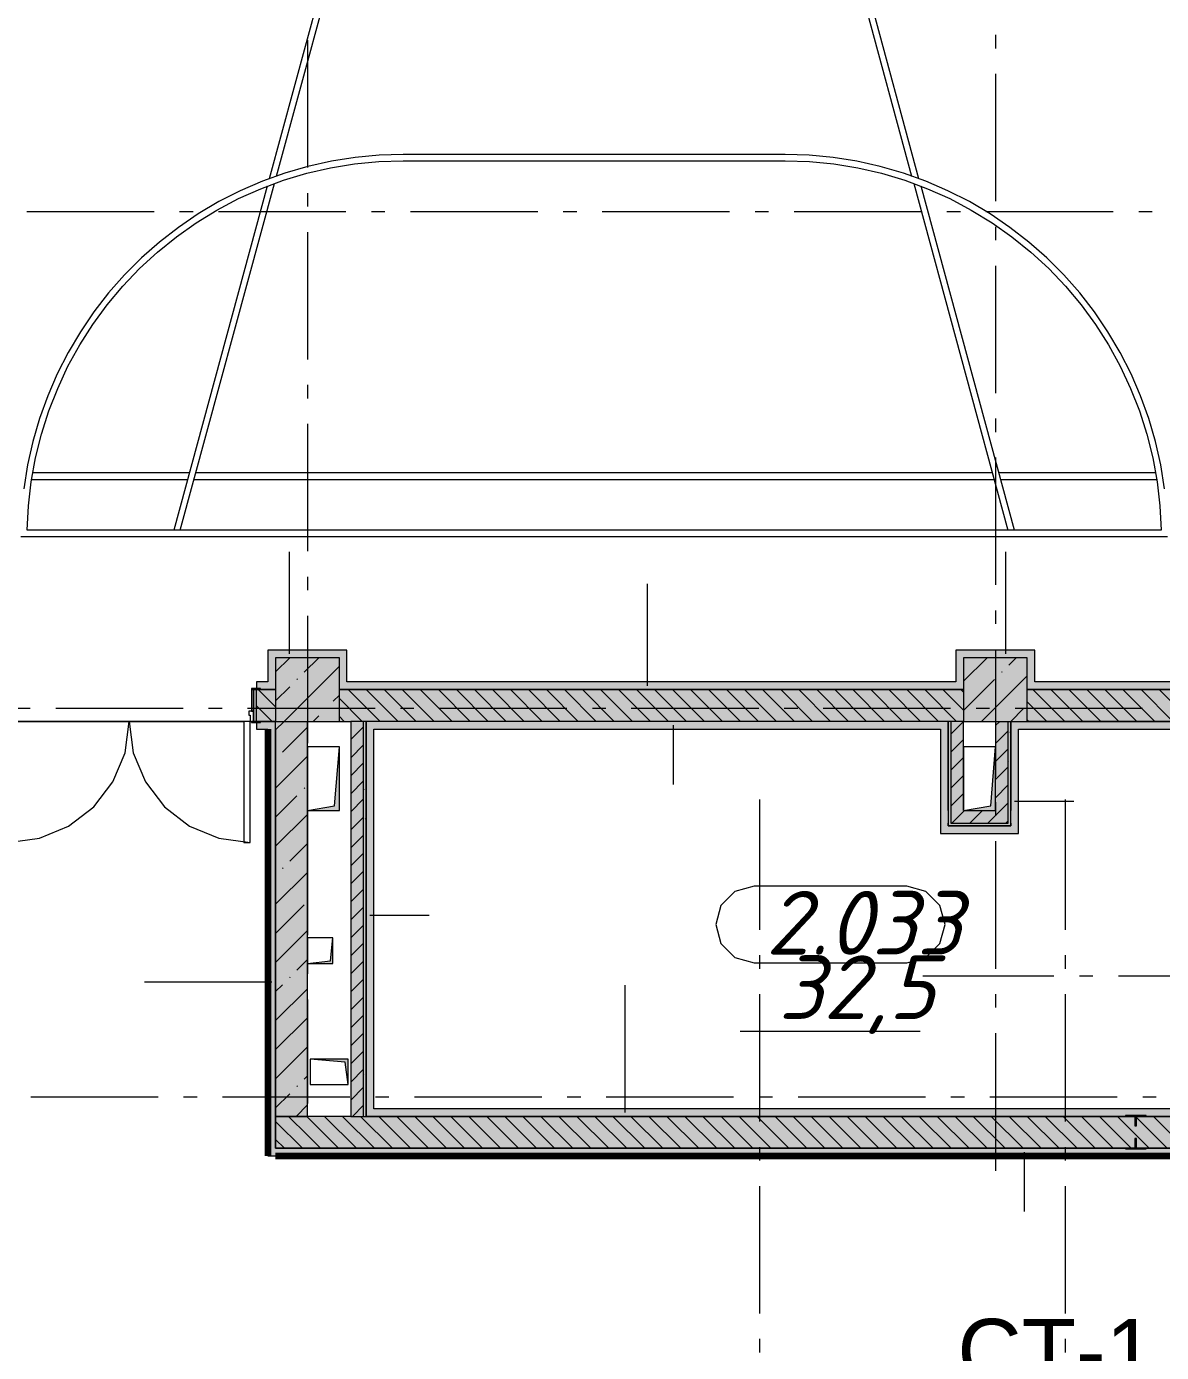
# Model space of a CAD drawing. Header units: millimetres. Extents: x -537608 to 253996, y -217170 to 186033.
# Drawn here: x -290367 to -281458, y -47004 to -36597 of the extents above; entities that cross this region are included whole.
import ezdxf

# ---------------------------------------------------------------- set-up
doc = ezdxf.new("R2010")
doc.units = ezdxf.units.MM
doc.layers.add('16) Лак 1.6м', color=160, linetype='Continuous', lineweight=90)
doc.layers.add('PDF _Геометрия', color=7, linetype='Continuous')
doc.layers.add('PDF _Текст', color=7, linetype='Continuous')
doc.layers.add('PDF _Сплошная заливка', color=7, linetype='Continuous', true_color=0xffffff)
doc.styles.add('PDF GOST-Common', font='arial.ttf')
doc.styles.add('PDF ISOCPEUR Italic', font='isocpeui.ttf')

msp = doc.modelspace()

# ---------------------------------------------------------------- hatches: boundary and pattern name
at = {"layer": 'PDF _Сплошная заливка', "true_color": 0xff7d7d, "transparency": 33554559}
for points in [[(-287901.1786, -41740.6667), (-287851.3549, -41740.6667), (-287851.3549, -41490.6656), (-287911.3535, -41490.6656), (-287911.3535, -41740.6667)], [(-283071.3526, -41740.6667), (-283011.354, -41740.6667), (-283011.354, -41490.6656), (-283071.3526, -41490.6656), (-283071.3526, -41550.6664)], [(-282511.3541, -41550.6664), (-282511.3541, -41490.6656), (-283011.354, -41490.6656), (-283011.354, -41550.6664), (-282873.3109, -41550.6664)], [(-282511.3541, -41740.6667), (-282451.3534, -41740.6667), (-282451.3534, -41490.6656), (-282511.3541, -41490.6656), (-282511.3541, -41550.6664)], [(-283011.354, -41800.6674), (-283011.354, -41740.6667), (-287911.3535, -41740.6667), (-287911.3535, -41800.6674), (-286225.222, -41800.6674)], [(-288471.3541, -45460.6684), (-288411.3534, -45460.6684), (-288411.3534, -42110.667), (-288471.3541, -42110.667), (-288471.3541, -43888.8459)], [(-283191.354, -42110.667), (-283131.3533, -42110.667), (-283131.3533, -42050.6663), (-287701.3543, -42050.6663), (-287701.3543, -42110.667), (-286225.222, -42110.667)], [(-282641.3538, -42870.6664), (-282581.3531, -42870.6664), (-282581.3531, -42050.6663), (-282641.3538, -42050.6663), (-282641.3538, -42750.6672)], [(-276971.3524, -45150.6667), (-276971.3524, -45090.6681), (-287701.3543, -45090.6681), (-287701.3543, -45150.6667), (-277845.4411, -45150.6667)], [(-276911.3516, -45460.6684), (-276911.3516, -45400.6677), (-288411.3534, -45400.6677), (-288411.3534, -45460.6684), (-277845.4411, -45460.6684)]]:
    msp.add_hatch(color=11, dxfattribs=at).paths.add_polyline_path(points)
h = msp.add_hatch(color=11, dxfattribs=at)
h.paths.add_polyline_path([(-290834.1032, -41800.6674), (-290591.3554, -41800.6674), (-290591.3554, -41792.6671), (-290561.354, -41792.6671), (-290561.354, -41740.6667), (-290911.3555, -41740.6667), (-290911.3555, -41800.6674)], flags=0)
h.paths.add_polyline_path([(-288531.3548, -41800.6674), (-288411.3534, -41800.6674), (-288411.3534, -41740.6667), (-288561.3541, -41740.6667), (-288561.3541, -41792.6671), (-288531.3548, -41792.6671)], flags=0)
at = {"layer": 'PDF _Сплошная заливка', "transparency": 33554559}
h = msp.add_hatch(color=256, dxfattribs=at)
h.paths.add_polyline_path([(-277161.3528, -42050.6663), (-277161.3528, -41800.6674), (-277561.3523, -41800.6674), (-277561.3523, -42050.6663), (-277211.3508, -42050.6663)], flags=0)
h.paths.add_polyline_path([(-279561.3522, -42050.6663), (-279561.3522, -41800.6674), (-282511.3541, -41800.6674), (-282511.3541, -42050.6663), (-279591.3515, -42050.6663)], flags=0)
h.paths.add_polyline_path([(-283131.3533, -42050.6663), (-283011.354, -42050.6663), (-283011.354, -41800.6674), (-287911.3535, -41800.6674), (-287911.3535, -42050.6663), (-286225.222, -42050.6663)], flags=0)
h.paths.add_polyline_path([(-288411.3534, -42050.6663), (-288411.3534, -41800.6674), (-288561.3541, -41800.6674), (-288561.3541, -42050.6663), (-288531.3548, -42050.6663)], flags=0)
h.paths.add_polyline_path([(-290591.3554, -42050.6663), (-290561.354, -42050.6663), (-290561.354, -41800.6674), (-290911.3555, -41800.6674), (-290911.3555, -42050.6663), (-290834.1032, -42050.6663)], flags=0)
at = {"layer": 'PDF _Сплошная заливка', "true_color": 0xff7d7d, "transparency": 33554559}
h = msp.add_hatch(color=11, dxfattribs=at)
h.paths.add_polyline_path([(-277161.3528, -41800.6674), (-277161.3528, -41740.6667), (-277561.3523, -41740.6667), (-277561.3523, -41792.6671), (-277531.3509, -41795.3733), (-277531.3509, -41800.6674)], flags=0)
h.paths.add_polyline_path([(-279591.3515, -41800.6674), (-279591.3515, -41792.6671), (-279561.3522, -41792.6671), (-279561.3522, -41740.6667), (-282511.3541, -41740.6667), (-282511.3541, -41800.6674), (-281197.3543, -41800.6674)], flags=0)
h = msp.add_hatch(color=11, dxfattribs=at)
h.paths.add_polyline_path([(-288411.3534, -42110.667), (-288411.3534, -42050.6663), (-288531.3548, -42050.6663), (-288531.3548, -42058.6667), (-288561.3541, -42058.6667), (-288561.3541, -42110.667), (-288471.3541, -42110.667)], flags=0)
h.paths.add_polyline_path([(-290851.3548, -42110.667), (-290561.354, -42110.667), (-290561.354, -42058.6667), (-290591.3554, -42056.8733), (-290591.3554, -42050.6663), (-290911.3555, -42050.6663), (-290911.3555, -42110.667)], flags=0)
at = {"layer": 'PDF _Сплошная заливка', "transparency": 33554559}
for points in [[(-288411.3534, -45150.6667), (-288161.3545, -45150.6667), (-288161.3545, -42050.6663), (-288411.3534, -42050.6663), (-288411.3534, -43950.668)], [(-287721.3552, -45150.6667), (-287701.3543, -45150.6667), (-287701.3543, -42050.6663), (-287721.3552, -42050.6663), (-287721.3552, -43888.8459)], [(-282661.3526, -42850.6676), (-282641.3538, -42850.6676), (-282641.3538, -42050.6663), (-282661.3526, -42050.6663), (-282661.3526, -42750.6672)], [(-282661.3526, -42850.6676), (-282661.3526, -42750.6672), (-283111.3523, -42750.6672), (-283111.3523, -42850.6676), (-282873.3109, -42850.6676)], [(-276911.3516, -45400.6677), (-276911.3516, -45150.6667), (-288161.3545, -45150.6667), (-288161.3545, -45400.6677), (-277845.4411, -45400.6677)]]:
    msp.add_hatch(color=256, dxfattribs=at).paths.add_polyline_path(points)
at = {"layer": 'PDF _Сплошная заливка', "true_color": 0xff7d7d, "transparency": 33554559}
h = msp.add_hatch(color=11, dxfattribs=at)
h.paths.add_polyline_path([(-277331.3522, -42110.667), (-277331.3522, -42050.6663), (-277531.3509, -42050.6663), (-277531.3509, -42058.6667), (-277561.3523, -42058.6667), (-277561.3523, -42110.667), (-277391.3529, -42110.667)], flags=0)
h.paths.add_polyline_path([(-279591.3515, -42110.667), (-279561.3522, -42110.667), (-279561.3522, -42058.6667), (-279591.3515, -42058.6667), (-279591.3515, -42050.6663), (-282581.3531, -42050.6663), (-282581.3531, -42110.667), (-281197.3543, -42110.667)], flags=0)
at = {"layer": 'PDF _Сплошная заливка', "true_color": 0xe2e2e2, "transparency": 33554559}
msp.add_hatch(color=254, dxfattribs=at).paths.add_polyline_path([(-283011.354, -42750.6672), (-282761.353, -42750.6672), (-282761.353, -42250.6672), (-282798.8531, -42713.167), (-282873.3109, -42726.3065)])

# ---------------------------------------------------------------- linework, layer by layer
at = {"layer": '16) Лак 1.6м'}
for p, q in [((-288471.3541, -42110.667), (-288471.3541, -45460.6684)), ((-288411.3534, -45460.6684), (-276911.3516, -45460.6684))]:
    msp.add_line(p, q, dxfattribs=at)
at = {"layer": 'PDF _Геометрия', "color": 9, "lineweight": 9, "true_color": 0xc0c0c0}
for p, q in [((-287661.3029, -34850.1813), (-288461.0501, -37791.1838)), ((-283361.5558, -37791.1838), (-284161.303, -34850.1813)), ((-288403.6114, -37770.5047), (-287623.0836, -34900.1815)), ((-284199.5222, -34900.1815), (-283418.9945, -37770.5047)), ((-287973.4468, -37653.3193), (-288157.3737, -37694.4322)), ((-287787.3024, -37623.8368), (-287973.4468, -37653.3193)), ((-287792.224, -37674.8769), (-287602.1634, -37656.3615)), ((-287599.6745, -37606.1008), (-287787.3024, -37623.8368)), ((-287602.1634, -37656.3615), (-287411.3039, -37650.1804)), ((-287411.3039, -37600.1801), (-287599.6745, -37606.1008)), ((-284411.3019, -37600.1801), (-287411.3039, -37600.1801)), ((-287411.3039, -37650.1804), (-284411.3019, -37650.1804)), ((-284222.9313, -37606.1008), (-284411.3019, -37600.1801)), ((-284411.3019, -37650.1804), (-284220.4425, -37656.3615)), ((-284035.3035, -37623.8368), (-284222.9313, -37606.1008)), ((-284220.4425, -37656.3615), (-284030.3818, -37674.8769)), ((-283849.1591, -37653.3193), (-284035.3035, -37623.8368)), ((-283665.2321, -37694.4322), (-283849.1591, -37653.3193)), ((-288338.3554, -37747.0116), (-288515.677, -37810.851)), ((-288349.6799, -37803.4061), (-288166.7671, -37748.5553)), ((-288157.3737, -37694.4322), (-288338.3554, -37747.0116)), ((-288166.7671, -37748.5553), (-287980.6894, -37705.6512)), ((-287980.6894, -37705.6512), (-287792.224, -37674.8769)), ((-284030.3818, -37674.8769), (-283841.9165, -37705.6512)), ((-283841.9165, -37705.6512), (-283655.8388, -37748.5553)), ((-283484.2505, -37747.0116), (-283665.2321, -37694.4322)), ((-283655.8388, -37748.5553), (-283472.926, -37803.4061)), ((-283306.9289, -37810.851), (-283484.2505, -37747.0116)), ((-288477.2791, -37850.8658), (-289211.3031, -40550.182)), ((-289159.4879, -40550.182), (-288419.6337, -37829.4246)), ((-288702.9603, -37947.9878), (-288528.6615, -37869.9776)), ((-288515.677, -37810.851), (-288688.6411, -37885.7006)), ((-288528.6615, -37869.9776), (-288349.6799, -37803.4061)), ((-283472.926, -37803.4061), (-283293.9444, -37869.9776)), ((-283402.9722, -37829.4246), (-282663.118, -40550.182)), ((-282611.3029, -40550.182), (-283345.3268, -37850.8658)), ((-283133.9648, -37885.7006), (-283306.9289, -37810.851)), ((-283293.9444, -37869.9776), (-283119.6477, -37947.9878)), ((-288856.5651, -37971.2612), (-289018.7837, -38067.1969)), ((-288871.8467, -38037.1136), (-288702.9603, -37947.9878)), ((-288688.6411, -37885.7006), (-288856.5651, -37971.2612)), ((-282966.0408, -37971.2612), (-283133.9648, -37885.7006)), ((-283119.6477, -37947.9878), (-282950.7591, -38037.1136)), ((-282803.8222, -38067.1969), (-282966.0408, -37971.2612)), ((-289018.7837, -38067.1969), (-289174.6598, -38173.1308)), ((-289034.6122, -38136.9784), (-288871.8467, -38037.1136)), ((-282950.7591, -38037.1136), (-282787.9937, -38136.9784)), ((-282647.9461, -38173.1308), (-282803.8222, -38067.1969)), ((-289174.6598, -38173.1308), (-289323.5753, -38288.6411)), ((-289190.5765, -38247.1645), (-289034.6122, -38136.9784)), ((-282787.9937, -38136.9784), (-282632.0293, -38247.1645)), ((-282499.0306, -38288.6411), (-282647.9461, -38173.1308)), ((-289323.5753, -38288.6411), (-289464.9447, -38413.2756)), ((-289339.0852, -38367.211), (-289190.5765, -38247.1645)), ((-282632.0293, -38247.1645), (-282483.5207, -38367.211)), ((-282357.6611, -38413.2756), (-282499.0306, -38288.6411)), ((-289479.5159, -38496.6122), (-289339.0852, -38367.211)), ((-282483.5207, -38367.211), (-282343.0899, -38496.6122)), ((-289611.2789, -38634.8298), (-289479.5159, -38496.6122)), ((-289464.9447, -38413.2756), (-289598.2105, -38546.5392)), ((-282224.3954, -38546.5392), (-282357.6611, -38413.2756)), ((-282343.0899, -38496.6122), (-282211.327, -38634.8298)), ((-289598.2105, -38546.5392), (-289722.8429, -38687.9087)), ((-282099.763, -38687.9087), (-282224.3954, -38546.5392)), ((-289722.8429, -38687.9087), (-289838.3553, -38836.8264)), ((-289733.8251, -38781.2823), (-289611.2789, -38634.8298)), ((-282211.327, -38634.8298), (-282088.7808, -38781.2823)), ((-281984.2505, -38836.8264), (-282099.763, -38687.9087)), ((-289846.6399, -38935.3564), (-289733.8251, -38781.2823)), ((-282088.7808, -38781.2823), (-281975.966, -38935.3564)), ((-289838.3553, -38836.8264), (-289944.2872, -38992.7003)), ((-281878.3188, -38992.7003), (-281984.2505, -38836.8264)), ((-289944.2872, -38992.7003), (-290040.225, -39154.9211)), ((-289949.2497, -39096.4081), (-289846.6399, -38935.3564)), ((-281975.966, -38935.3564), (-281873.3583, -39096.4081)), ((-281782.3809, -39154.9211), (-281878.3188, -38992.7003)), ((-290041.2239, -39263.7594), (-289949.2497, -39096.4081)), ((-281873.3583, -39096.4081), (-281781.382, -39263.7594)), ((-290040.225, -39154.9211), (-290125.7855, -39322.843)), ((-281696.8204, -39322.843), (-281782.3809, -39154.9211)), ((-290125.7855, -39322.843), (-290200.6329, -39495.807)), ((-290122.1771, -39436.7105), (-290041.2239, -39263.7594)), ((-281781.382, -39263.7594), (-281700.4287, -39436.7105)), ((-281621.9729, -39495.807), (-281696.8204, -39322.843)), ((-290191.7736, -39614.5381), (-290122.1771, -39436.7105)), ((-281700.4287, -39436.7105), (-281630.8344, -39614.5381)), ((-290200.6329, -39495.807), (-290264.4745, -39673.1308)), ((-281558.1335, -39673.1308), (-281621.9729, -39495.807)), ((-290249.716, -39796.495), (-290191.7736, -39614.5381)), ((-281630.8344, -39614.5381), (-281572.8898, -39796.495)), ((-290264.4745, -39673.1308), (-290317.054, -39854.1124)), ((-281505.5519, -39854.1124), (-281558.1335, -39673.1308)), ((-290317.054, -39854.1124), (-290358.1668, -40038.0372)), ((-290295.7677, -39981.8192), (-290249.716, -39796.495)), ((-281572.8898, -39796.495), (-281526.8381, -39981.8192)), ((-281464.4412, -40038.0372), (-281505.5519, -39854.1124)), ((-290358.1668, -40038.0372), (-290387.6472, -40224.1816)), ((-290329.7306, -40169.7334), (-290295.7677, -39981.8192)), ((-281526.8381, -39981.8192), (-281492.8753, -40169.7334)), ((-281434.9587, -40224.1816), (-281464.4412, -40038.0372)), ((-290351.4647, -40359.4539), (-290329.7306, -40169.7334)), ((-290326.3332, -40150.9295), (-289102.736, -40150.9295)), ((-289089.138, -40100.9293), (-290317.2951, -40100.9293)), ((-289050.9187, -40150.9295), (-285911.304, -40150.9295)), ((-285911.304, -40100.9293), (-289037.3228, -40100.9293)), ((-282785.2831, -40100.9293), (-285911.304, -40100.9293)), ((-285911.304, -40150.9295), (-282771.6872, -40150.9295)), ((-281505.3108, -40100.9293), (-282733.468, -40100.9293)), ((-282719.8699, -40150.9295), (-281496.2748, -40150.9295)), ((-281492.8753, -40169.7334), (-281471.1412, -40359.4539)), ((-290360.8795, -40550.182), (-290351.4647, -40359.4539)), ((-281471.1412, -40359.4539), (-281461.7263, -40550.182)), ((-281461.7263, -40550.182), (-290360.8795, -40550.182)), ((-290411.3038, -40600.1822), (-281411.302, -40600.1822)), ((-290461.3557, -42050.6663), (-288661.3545, -42050.6663)), ((-288661.3545, -42050.6663), (-290461.3557, -42050.6663))]:
    msp.add_line(p, q, dxfattribs=at)
at = {"layer": 'PDF _Геометрия', "color": 253, "lineweight": 9, "true_color": 0xaaaaaa}
for p, q in [((-288161.3545, -36704.043), (-288161.3545, -37704.0429)), ((-282761.353, -36662.4178), (-282761.353, -36768.2527)), ((-282761.353, -36968.2514), (-282761.353, -37968.2514)), ((-288161.3545, -37904.0417), (-288161.3545, -38009.8766)), ((-289365.39, -38050.6665), (-290365.39, -38050.6665)), ((-289059.5563, -38050.6665), (-289165.3891, -38050.6665)), ((-287859.5555, -38050.6665), (-288859.5577, -38050.6665)), ((-287553.7219, -38050.6665), (-287659.5568, -38050.6665)), ((-286353.7232, -38050.6665), (-287353.7232, -38050.6665)), ((-286047.8896, -38050.6665), (-286153.7224, -38050.6665)), ((-284847.8888, -38050.6665), (-285847.8888, -38050.6665)), ((-284542.0552, -38050.6665), (-284647.8879, -38050.6665)), ((-283342.0543, -38050.6665), (-284342.0564, -38050.6665)), ((-283036.2228, -38050.6665), (-283142.0556, -38050.6665)), ((-281836.222, -38050.6665), (-282836.222, -38050.6665)), ((-281530.3884, -38050.6665), (-281636.2211, -38050.6665)), ((-282761.353, -38168.2522), (-282761.353, -38274.085)), ((-288161.3545, -38209.8753), (-288161.3545, -39209.8753)), ((-282761.353, -38474.0858), (-282761.353, -39474.0858)), ((-288161.3545, -39409.8761), (-288161.3545, -39515.7089)), ((-288161.3545, -39715.7097), (-288161.3545, -40715.7097)), ((-282761.353, -39674.0867), (-282761.353, -39779.9195)), ((-282761.353, -39979.9204), (-282761.353, -40979.9203)), ((-288161.3545, -40915.7106), (-288161.3545, -41021.5434)), ((-282761.353, -41179.919), (-282761.353, -41285.7539)), ((-288161.3545, -41221.5442), (-288161.3545, -42221.5442)), ((-282761.353, -41485.7526), (-282761.353, -42485.7526)), ((-288411.3534, -41800.6674), (-288420.3549, -41800.6674)), ((-290337.0312, -41950.6659), (-290442.8641, -41950.6659)), ((-289137.0304, -41950.6659), (-290137.0304, -41950.6659)), ((-288831.1968, -41950.6659), (-288937.0295, -41950.6659)), ((-287631.1959, -41950.6659), (-288631.1959, -41950.6659)), ((-287325.3623, -41950.6659), (-287431.1973, -41950.6659)), ((-286125.3637, -41950.6659), (-287125.3636, -41950.6659)), ((-285819.53, -41950.6659), (-285925.3628, -41950.6659)), ((-284619.5292, -41950.6659), (-285619.5292, -41950.6659)), ((-284313.6956, -41950.6659), (-284419.5284, -41950.6659)), ((-283113.6947, -41950.6659), (-284113.6947, -41950.6659)), ((-282807.8611, -41950.6659), (-282913.696, -41950.6659)), ((-281607.8624, -41950.6659), (-282607.8624, -41950.6659)), ((-287911.3535, -42250.6672), (-288161.3545, -42250.6672)), ((-288161.3545, -42250.6672), (-288161.3545, -42750.6672)), ((-287948.8536, -42713.167), (-287911.3535, -42250.6672)), ((-287911.3535, -42750.6672), (-287911.3535, -42250.6672)), ((-282761.353, -42250.6672), (-283011.354, -42250.6672)), ((-283011.354, -42250.6672), (-283011.354, -42750.6672)), ((-282798.8531, -42713.167), (-282761.353, -42250.6672)), ((-282761.353, -42750.6672), (-282761.353, -42250.6672)), ((-288161.3545, -42421.5429), (-288161.3545, -42527.3778)), ((-284611.3544, -43685.9988), (-284611.3544, -42664.7363)), ((-282211.3528, -43685.9988), (-282211.3528, -42664.7363)), ((-288161.3545, -42750.6672), (-287948.8536, -42713.167)), ((-288161.3545, -42727.3765), (-288161.3545, -43727.3765)), ((-288161.3545, -42750.6672), (-287911.3535, -42750.6672)), ((-283011.354, -42750.6672), (-282798.8531, -42713.167)), ((-283011.354, -42750.6672), (-282761.353, -42750.6672)), ((-282761.353, -42685.7535), (-282761.353, -42791.5862)), ((-282761.353, -42991.5871), (-282761.353, -43991.5871)), ((-284806.5241, -43385.0115), (-284916.3333, -43494.8187)), ((-284656.5256, -43344.8202), (-284806.5241, -43385.0115)), ((-283456.5247, -43344.8202), (-284656.5256, -43344.8202)), ((-283306.5241, -43385.0115), (-283456.5247, -43344.8202)), ((-283196.7169, -43494.8187), (-283306.5241, -43385.0115)), ((-284916.3333, -43494.8187), (-284956.5247, -43644.8193)), ((-283156.5235, -43644.8193), (-283196.7169, -43494.8187)), ((-284956.5247, -43644.8193), (-284916.3333, -43794.8199)), ((-283196.7169, -43794.8199), (-283156.5235, -43644.8193)), ((-287961.3536, -43750.6672), (-288161.3545, -43750.6672)), ((-288161.3545, -43750.6672), (-288161.3545, -43950.668)), ((-287981.3546, -43930.6671), (-287961.3536, -43750.6672)), ((-287961.3536, -43950.668), (-287961.3536, -43750.6672)), ((-284916.3333, -43794.8199), (-284806.5241, -43904.627)), ((-283306.5241, -43904.627), (-283196.7169, -43794.8199)), ((-284806.5241, -43904.627), (-284656.5256, -43944.8206)), ((-284611.3544, -43991.8325), (-284611.3544, -43885.9997)), ((-283456.5247, -43944.8206), (-283306.5241, -43904.627)), ((-282211.3528, -43991.8325), (-282211.3528, -43885.9997)), ((-288161.3545, -43927.3774), (-288161.3545, -44033.2101)), ((-288161.3545, -43950.668), (-287981.3546, -43930.6671)), ((-288161.3545, -43950.668), (-287961.3536, -43950.668)), ((-284656.5256, -43944.8206), (-283456.5247, -43944.8206)), ((-282302.5821, -44050.6663), (-283330.1054, -44050.6663)), ((-281996.7484, -44050.6663), (-282102.5812, -44050.6663)), ((-280796.7476, -44050.6663), (-281796.7476, -44050.6663)), ((-284611.3544, -45191.8333), (-284611.3544, -44191.8334)), ((-282761.353, -44191.5879), (-282761.353, -44297.4207)), ((-282211.3528, -45191.8333), (-282211.3528, -44191.8334)), ((-288161.3545, -44233.211), (-288161.3545, -45050.6684)), ((-284765.5641, -44482.8546), (-283352.6511, -44482.8546)), ((-282761.353, -44497.4215), (-282761.353, -45579.0874)), ((-287841.3544, -44700.6669), (-288141.3536, -44700.6669)), ((-288141.3536, -44700.6669), (-288141.3536, -44900.6677)), ((-287866.3545, -44725.667), (-288141.3536, -44700.6669)), ((-287841.3544, -44900.6677), (-287866.3545, -44725.667)), ((-287841.3544, -44900.6677), (-287841.3544, -44700.6669)), ((-288141.3536, -44900.6677), (-287841.3544, -44900.6677)), ((-289333.9504, -45000.6682), (-290333.9525, -45000.6682)), ((-289028.1189, -45000.6682), (-289133.9517, -45000.6682)), ((-287828.1181, -45000.6682), (-288828.1181, -45000.6682)), ((-287522.2845, -45000.6682), (-287628.1172, -45000.6682)), ((-286322.2836, -45000.6682), (-287322.2836, -45000.6682)), ((-286016.45, -45000.6682), (-286122.285, -45000.6682)), ((-284816.4513, -45000.6682), (-285816.4513, -45000.6682)), ((-284510.6177, -45000.6682), (-284616.4504, -45000.6682)), ((-283310.6169, -45000.6682), (-284310.6168, -45000.6682)), ((-283004.7833, -45000.6682), (-283110.616, -45000.6682)), ((-281804.7824, -45000.6682), (-282804.7824, -45000.6682)), ((-281498.9488, -45000.6682), (-281604.7837, -45000.6682)), ((-284611.3544, -45497.6669), (-284611.3544, -45391.832)), ((-282211.3528, -45497.6669), (-282211.3528, -45391.832)), ((-284611.3544, -46697.6656), (-284611.3544, -45697.6656)), ((-282211.3528, -46697.6656), (-282211.3528, -45697.6656)), ((-284611.3544, -47003.4993), (-284611.3544, -46897.6665)), ((-282211.3528, -47003.4993), (-282211.3528, -46897.6665))]:
    msp.add_line(p, q, dxfattribs=at)
at = {"layer": 'PDF _Геометрия', "lineweight": 9}
for p, q in [((-288303.2988, -41520.6671), (-288303.2988, -40720.6658)), ((-282680.9122, -41520.6671), (-282680.9122, -40720.6658)), ((-285492.3068, -41770.666), (-285492.3068, -40970.6669)), ((-288411.3534, -41490.6656), (-288471.3541, -41490.6656)), ((-288471.3541, -41490.6656), (-288471.3541, -41740.6667)), ((-287911.3535, -41490.6656), (-288411.3534, -41490.6656)), ((-287851.3549, -41490.6656), (-287911.3535, -41490.6656)), ((-287851.3549, -41740.6667), (-287851.3549, -41490.6656)), ((-283011.354, -41490.6656), (-283071.3526, -41490.6656)), ((-283071.3526, -41490.6656), (-283071.3526, -41740.6667)), ((-282511.3541, -41490.6656), (-283011.354, -41490.6656)), ((-282451.3534, -41490.6656), (-282511.3541, -41490.6656)), ((-282451.3534, -41740.6667), (-282451.3534, -41490.6656)), ((-288411.3534, -41661.6835), (-288300.3363, -41550.6664)), ((-287911.3535, -41550.6664), (-288411.3534, -41550.6664)), ((-288411.3534, -41550.6664), (-288411.3534, -42050.6663)), ((-288344.1404, -42050.6663), (-287911.3535, -41617.8816)), ((-288186.7895, -41665.2165), (-288072.2373, -41550.6664)), ((-287911.3535, -42050.6663), (-287911.3535, -41550.6664)), ((-283011.354, -41736.0486), (-282825.9718, -41550.6664)), ((-282511.3541, -41550.6664), (-283011.354, -41550.6664)), ((-283011.354, -41550.6664), (-283011.354, -42050.6663)), ((-282655.3975, -41608.1912), (-282597.8727, -41550.6664)), ((-282511.3541, -42050.6663), (-282511.3541, -41550.6664)), ((-288243.8127, -41722.2418), (-288239.0719, -41717.5009)), ((-283011.354, -41964.1477), (-282769.4481, -41722.2418)), ((-282869.7736, -42050.6663), (-282511.3541, -41692.2447)), ((-282712.4228, -41665.2165), (-282707.682, -41660.4756)), ((-288601.3538, -41792.6671), (-288601.3538, -41800.6674)), ((-288531.3548, -41792.6671), (-288601.3538, -41792.6671)), ((-288601.3538, -41800.6674), (-288601.3538, -41970.6668)), ((-288586.3542, -41800.6674), (-288601.3538, -41800.6674)), ((-288601.3538, -41800.6674), (-288531.3548, -41800.6674)), ((-288586.3542, -41800.6674), (-288586.3542, -42050.6663)), ((-288561.3541, -41800.6674), (-288586.3542, -41800.6674)), ((-288586.3542, -41970.6668), (-288586.3542, -41800.6674)), ((-288471.3541, -41740.6667), (-288561.3541, -41740.6667)), ((-288561.3541, -41740.6667), (-288561.3541, -41792.6671)), ((-288561.3541, -42050.6663), (-288561.3541, -41800.6674)), ((-288411.3534, -41937.7266), (-288548.4148, -41800.6674)), ((-288531.3548, -41800.6674), (-288531.3548, -41792.6671)), ((-288411.3534, -41800.6674), (-288531.3548, -41800.6674)), ((-288531.3548, -41800.6674), (-288411.3534, -41800.6674)), ((-288411.3534, -41889.7825), (-288300.838, -41779.267)), ((-283011.354, -41800.6674), (-287911.3535, -41800.6674)), ((-287911.3535, -41800.6674), (-283011.354, -41800.6674)), ((-283071.3526, -41740.6667), (-287851.3549, -41740.6667)), ((-287591.3061, -42050.6663), (-287841.3071, -41800.6674)), ((-287449.8849, -42050.6663), (-287699.886, -41800.6674)), ((-287308.4638, -42050.6663), (-287558.4648, -41800.6674)), ((-287167.0427, -42050.6663), (-287417.0437, -41800.6674)), ((-287025.6216, -42050.6663), (-287275.6205, -41800.6674)), ((-286884.2004, -42050.6663), (-287134.1993, -41800.6674)), ((-286742.7793, -42050.6663), (-286992.7782, -41800.6674)), ((-286601.3582, -42050.6663), (-286851.3571, -41800.6674)), ((-286459.9349, -42050.6663), (-286709.936, -41800.6674)), ((-286318.5138, -42050.6663), (-286568.5149, -41800.6674)), ((-286177.0927, -42050.6663), (-286427.0938, -41800.6674)), ((-286035.6715, -42050.6663), (-286285.6727, -41800.6674)), ((-285894.2504, -42050.6663), (-286144.2494, -41800.6674)), ((-285752.8293, -42050.6663), (-286002.8283, -41800.6674)), ((-285611.4082, -42050.6663), (-285861.4072, -41800.6674)), ((-285469.9871, -42050.6663), (-285719.986, -41800.6674)), ((-285328.5638, -42050.6663), (-285578.5649, -41800.6674)), ((-285187.1427, -42050.6663), (-285437.1438, -41800.6674)), ((-285045.7216, -42050.6663), (-285295.7227, -41800.6674)), ((-284904.3005, -42050.6663), (-285154.3016, -41800.6674)), ((-284762.8793, -42050.6663), (-285012.8783, -41800.6674)), ((-284621.4582, -42050.6663), (-284871.4572, -41800.6674)), ((-284480.0371, -42050.6663), (-284730.0361, -41800.6674)), ((-284338.616, -42050.6663), (-284588.6149, -41800.6674)), ((-284197.1927, -42050.6663), (-284447.1938, -41800.6674)), ((-284055.7716, -42050.6663), (-284305.7727, -41800.6674)), ((-283914.3505, -42050.6663), (-284164.3516, -41800.6674)), ((-283772.9294, -42050.6663), (-284022.9305, -41800.6674)), ((-283631.5083, -42050.6663), (-283881.5072, -41800.6674)), ((-283490.0872, -42050.6663), (-283740.0861, -41800.6674)), ((-283348.666, -42050.6663), (-283598.6649, -41800.6674)), ((-283207.2449, -42050.6663), (-283457.2438, -41800.6674)), ((-283065.8217, -42050.6663), (-283315.8227, -41800.6674)), ((-283011.354, -41963.715), (-283174.4016, -41800.6674)), ((-283011.354, -41822.2939), (-283032.9804, -41800.6674)), ((-279591.3515, -41800.6674), (-282511.3541, -41800.6674)), ((-282511.3541, -41800.6674), (-279591.3515, -41800.6674)), ((-282217.295, -42050.6663), (-282467.2938, -41800.6674)), ((-279561.3522, -41740.6667), (-282451.3534, -41740.6667)), ((-282075.8717, -42050.6663), (-282325.8727, -41800.6674)), ((-281934.4506, -42050.6663), (-282184.4516, -41800.6674)), ((-281793.0295, -42050.6663), (-282043.0305, -41800.6674)), ((-281651.6083, -42050.6663), (-281901.6094, -41800.6674)), ((-281510.1872, -42050.6663), (-281760.1883, -41800.6674)), ((-281368.7661, -42050.6663), (-281618.765, -41800.6674)), ((-281227.345, -42050.6663), (-281477.3439, -41800.6674)), ((-288439.8349, -42050.6663), (-288561.3541, -41929.1471)), ((-287958.6905, -41893.3155), (-287911.3535, -41845.9806)), ((-287732.7293, -42050.6663), (-287911.3535, -41872.04)), ((-282358.7161, -42050.6663), (-282511.3541, -41898.0283)), ((-288586.3542, -41970.6668), (-288621.3548, -41970.6668)), ((-288621.3548, -41970.6668), (-288621.3548, -42000.6661)), ((-288621.3548, -42000.6661), (-288611.3543, -42000.6661)), ((-288611.3543, -42000.6661), (-288611.3543, -42050.6663)), ((-288601.3538, -41970.6668), (-288586.3542, -41970.6668)), ((-288586.3542, -42050.6663), (-288586.3542, -41970.6668)), ((-288116.0413, -42050.6663), (-288072.7389, -42007.3639)), ((-288015.7158, -41950.3408), (-288010.9728, -41945.5979)), ((-287874.1504, -42050.6663), (-287911.3535, -42013.4611)), ((-282641.6767, -42050.6663), (-282541.349, -41950.3408)), ((-282500.1372, -42050.6663), (-282511.3541, -42039.4495)), ((-289593.7259, -42296.5445), (-289561.354, -42050.6663)), ((-289561.354, -42050.6663), (-289528.9844, -42296.5445)), ((-288611.3543, -42050.6663), (-288661.3545, -42050.6663)), ((-288661.3545, -42050.6663), (-288661.3545, -43000.6661)), ((-288611.3543, -43000.6661), (-288611.3543, -42050.6663)), ((-288611.3543, -42050.6663), (-288586.3542, -42050.6663)), ((-288601.3538, -42050.6663), (-288601.3538, -42058.6667)), ((-288531.3548, -42050.6663), (-288601.3538, -42050.6663)), ((-288601.3538, -42058.6667), (-288531.3548, -42058.6667)), ((-288586.3542, -42050.6663), (-288561.3541, -42050.6663)), ((-288561.3541, -42058.6667), (-288561.3541, -42110.667)), ((-288561.3541, -42110.667), (-288471.3541, -42110.667)), ((-288411.3534, -42050.6663), (-288531.3548, -42050.6663)), ((-288531.3548, -42050.6663), (-288411.3534, -42050.6663)), ((-288531.3548, -42058.6667), (-288531.3548, -42050.6663)), ((-288411.3534, -42117.8816), (-288344.1404, -42050.6663)), ((-288411.3534, -42050.6663), (-287911.3535, -42050.6663)), ((-288411.3534, -42110.667), (-288411.3534, -42050.6663)), ((-288411.3534, -45150.6667), (-288411.3534, -42110.667)), ((-288411.3534, -42110.667), (-288411.3534, -45150.6667)), ((-288357.8633, -42292.4883), (-288161.3545, -42095.9796)), ((-288161.3545, -45150.6667), (-288161.3545, -42050.6663)), ((-287911.3535, -42050.6663), (-287821.3535, -42050.6663)), ((-287821.3535, -42052.6385), (-287819.3814, -42050.6663)), ((-287721.3552, -42050.6663), (-287821.3535, -42050.6663)), ((-287821.3535, -42050.6663), (-287821.3535, -45150.6667)), ((-287821.3535, -42194.0617), (-287721.3552, -42094.0613)), ((-287701.3543, -42050.6663), (-287721.3552, -42050.6663)), ((-287721.3552, -45150.6667), (-287721.3552, -42050.6663)), ((-287701.3543, -42110.667), (-287701.3543, -42050.6663)), ((-283131.3533, -42050.6663), (-287701.3543, -42050.6663)), ((-287701.3543, -42050.6663), (-287701.3543, -42110.667)), ((-283131.3533, -42050.6663), (-287701.3543, -42050.6663)), ((-287701.3543, -45090.6681), (-287701.3543, -42110.667)), ((-287701.3543, -42110.667), (-287701.3543, -45090.6681)), ((-287641.3536, -45090.6681), (-287641.3536, -42110.667)), ((-287641.3536, -42110.667), (-283191.354, -42110.667)), ((-285290.1444, -42080.6656), (-285290.1444, -42546.8168)), ((-283191.354, -42110.667), (-283191.354, -42930.6671)), ((-283111.3523, -42050.6663), (-283131.3533, -42050.6663)), ((-283131.3533, -42050.6663), (-283131.3533, -42110.667)), ((-283131.3533, -42110.667), (-283131.3533, -42050.6663)), ((-283131.3533, -42750.6672), (-283131.3533, -42110.667)), ((-283131.3533, -42110.667), (-283131.3533, -42750.6672)), ((-283011.354, -42050.6663), (-283111.3523, -42050.6663)), ((-283111.3523, -42050.6663), (-283111.3523, -42750.6672)), ((-283111.3523, -42150.966), (-283011.354, -42050.9656)), ((-283011.354, -42050.6663), (-282511.3541, -42050.6663)), ((-283011.354, -42750.6672), (-283011.354, -42050.6663)), ((-282761.353, -42083.8089), (-282728.2125, -42050.6663)), ((-282761.353, -42050.6663), (-282761.353, -42250.6672)), ((-282761.353, -42225.23), (-282661.3526, -42125.2296)), ((-282661.3526, -42750.6672), (-282661.3526, -42050.6663)), ((-282641.3538, -42750.6672), (-282641.3538, -42050.6663)), ((-282641.3538, -42050.6663), (-282641.3538, -42750.6672)), ((-282581.3531, -42870.6664), (-282581.3531, -42110.667)), ((-282581.3531, -42110.667), (-279561.3522, -42110.667)), ((-282511.3541, -42050.6663), (-279591.3515, -42050.6663)), ((-279591.3515, -42050.6663), (-282511.3541, -42050.6663)), ((-287821.3535, -42335.4828), (-287721.3552, -42235.4824)), ((-283111.3523, -42292.3871), (-283011.354, -42192.3867)), ((-289688.6303, -42525.6662), (-289593.7259, -42296.5445)), ((-289528.9844, -42296.5445), (-289434.0779, -42525.6662)), ((-288411.3534, -42574.0775), (-288161.3545, -42324.0786)), ((-288411.3534, -42345.9806), (-288410.1457, -42344.7707)), ((-283111.3523, -42433.8082), (-283011.354, -42333.8079)), ((-282761.353, -42366.6511), (-282661.3526, -42266.6507)), ((-287821.3535, -42476.904), (-287721.3552, -42376.9035)), ((-282761.353, -42508.0723), (-282661.3526, -42408.0718)), ((-289839.6041, -42722.4183), (-289688.6303, -42525.6662)), ((-289434.0779, -42525.6662), (-289283.1063, -42722.4183)), ((-287821.3535, -42618.3251), (-287721.3552, -42518.3246)), ((-283111.3523, -42575.2294), (-283011.354, -42475.229)), ((-282761.353, -42649.4934), (-282661.3526, -42549.4929)), ((-288411.3534, -42802.1766), (-288243.8127, -42634.6359)), ((-288186.7895, -42577.6106), (-288182.0466, -42572.8697)), ((-287821.3535, -42759.7462), (-287721.3552, -42659.7457)), ((-283111.3523, -42716.6505), (-283011.354, -42616.6501)), ((-290036.3539, -42873.3921), (-289839.6041, -42722.4183)), ((-289283.1063, -42722.4183), (-289086.3542, -42873.3921)), ((-283131.3533, -42750.6672), (-283131.3533, -42850.6676)), ((-283111.3523, -42750.6672), (-283111.3523, -42850.6676)), ((-283103.9483, -42850.6676), (-283003.9479, -42750.6672)), ((-282962.5272, -42850.6676), (-282862.5268, -42750.6672)), ((-282821.104, -42850.6676), (-282721.1057, -42750.6672)), ((-282721.1057, -42750.6672), (-282661.3526, -42690.9141)), ((-282661.3526, -42850.6676), (-282661.3526, -42750.6672)), ((-282641.3538, -42850.6676), (-282641.3538, -42750.6672)), ((-282611.3524, -42675.8413), (-282145.2033, -42675.8413)), ((-290265.4778, -42968.2964), (-290036.3539, -42873.3921)), ((-289086.3542, -42873.3921), (-288857.2325, -42968.2964)), ((-288411.3534, -43030.2757), (-288161.3545, -42780.2746)), ((-287821.3535, -42901.1673), (-287721.3552, -42801.1669)), ((-283131.3533, -42850.6676), (-283131.3533, -42870.6664)), ((-283131.3533, -42870.6664), (-283131.3533, -42850.6676)), ((-283131.3533, -42870.6664), (-282641.3538, -42870.6664)), ((-282641.3538, -42870.6664), (-283131.3533, -42870.6664)), ((-283111.3523, -42850.6676), (-282661.3526, -42850.6676)), ((-282679.6828, -42850.6676), (-282661.3526, -42832.3373)), ((-282641.3538, -42870.6664), (-282641.3538, -42850.6676)), ((-282641.3538, -42850.6676), (-282641.3538, -42870.6664)), ((-282581.3531, -42930.6671), (-282581.3531, -42870.6664)), ((-290511.3559, -43000.6661), (-290265.4778, -42968.2964)), ((-288857.2325, -42968.2964), (-288611.3543, -43000.6661)), ((-287821.3535, -43042.5884), (-287721.3552, -42942.588)), ((-283191.354, -42930.6671), (-283131.3533, -42930.6671)), ((-283131.3533, -42930.6671), (-282581.3531, -42930.6671)), ((-288661.3545, -43000.6661), (-288611.3543, -43000.6661)), ((-288300.838, -43147.8571), (-288161.3545, -43008.3737)), ((-287821.3535, -43184.0095), (-287721.3552, -43084.0112)), ((-288411.3534, -43486.4716), (-288161.3545, -43236.4728)), ((-288357.8633, -43204.8824), (-288353.1204, -43200.1417)), ((-287821.3535, -43325.4328), (-287721.3552, -43225.4324)), ((-287821.3535, -43466.8539), (-287721.3552, -43366.8535)), ((-288411.3534, -43714.5707), (-288186.7895, -43490.0047)), ((-287821.3535, -43608.275), (-287721.3552, -43508.2746)), ((-287671.355, -43571.5005), (-287205.2038, -43571.5005)), ((-288411.3534, -43942.6698), (-288161.3545, -43692.6687)), ((-287821.3535, -43749.6961), (-287721.3552, -43649.6957)), ((-287821.3535, -43891.1173), (-287721.3552, -43791.1168)), ((-288243.8127, -44003.228), (-288161.3545, -43920.7678)), ((-287821.3535, -44032.5384), (-287721.3552, -43932.5379)), ((-288441.3548, -44098.3542), (-289441.3548, -44098.3542)), ((-288411.3534, -44170.7688), (-288357.8633, -44117.2765)), ((-288300.838, -44060.2512), (-288296.0972, -44055.5104)), ((-287821.3535, -44173.9595), (-287721.3552, -44073.9591)), ((-285666.6638, -45120.6674), (-285666.6638, -44120.6674)), ((-288411.3534, -44398.8657), (-288161.3545, -44148.8669)), ((-287821.3535, -44315.3806), (-287721.3552, -44215.3823)), ((-288411.3534, -44626.9648), (-288161.3545, -44376.9659)), ((-287821.3535, -44456.8039), (-287721.3552, -44356.8035)), ((-287821.3535, -44598.225), (-287721.3552, -44498.2246)), ((-288411.3534, -44855.0639), (-288161.3545, -44605.0628)), ((-287821.3535, -44739.6461), (-287721.3552, -44639.6457)), ((-288186.7895, -44858.5969), (-288161.3545, -44833.1619)), ((-287821.3535, -44881.0672), (-287721.3552, -44781.0668)), ((-288243.8127, -44915.6221), (-288239.0719, -44910.8792)), ((-287821.3535, -45022.4883), (-287721.3552, -44922.488)), ((-288411.3534, -45083.163), (-288300.838, -44972.6453)), ((-288250.7603, -45150.6667), (-288161.3545, -45061.2609)), ((-288411.3534, -45400.6677), (-288411.3534, -45150.6667)), ((-288411.3534, -45150.6667), (-288161.3545, -45150.6667)), ((-288161.3545, -45150.6667), (-288411.3534, -45150.6667)), ((-288411.3534, -45150.6667), (-288411.3534, -45400.6677)), ((-288161.3545, -45298.9966), (-288309.6845, -45150.6667)), ((-288161.3545, -45157.5755), (-288168.2633, -45150.6667)), ((-287821.3535, -45150.6667), (-288161.3545, -45150.6667)), ((-287918.2623, -45400.6677), (-288161.3545, -45157.5755)), ((-287776.8412, -45400.6677), (-288026.8401, -45150.6667)), ((-287635.4201, -45400.6677), (-287885.4189, -45150.6667)), ((-287821.3535, -45150.6667), (-287721.3552, -45150.6667)), ((-287808.1129, -45150.6667), (-287721.3552, -45063.9091)), ((-287493.999, -45400.6677), (-287743.9978, -45150.6667)), ((-287721.3552, -45150.6667), (-287701.3543, -45150.6667)), ((-287701.3543, -45150.6667), (-287701.3543, -45090.6681)), ((-287701.3543, -45090.6681), (-287701.3543, -45150.6667)), ((-276971.3524, -45150.6667), (-287701.3543, -45150.6667)), ((-287701.3543, -45150.6667), (-276971.3524, -45150.6667)), ((-276971.3524, -45090.6681), (-287641.3536, -45090.6681)), ((-287352.5757, -45400.6677), (-287602.5767, -45150.6667)), ((-287211.1546, -45400.6677), (-287461.1556, -45150.6667)), ((-287069.7335, -45400.6677), (-287319.7345, -45150.6667)), ((-286928.3124, -45400.6677), (-287178.3134, -45150.6667)), ((-286786.8912, -45400.6677), (-287036.8923, -45150.6667)), ((-286645.4701, -45400.6677), (-286895.469, -45150.6667)), ((-286504.049, -45400.6677), (-286754.0479, -45150.6667)), ((-286362.6279, -45400.6677), (-286612.6268, -45150.6667)), ((-286221.2046, -45400.6677), (-286471.2056, -45150.6667)), ((-286079.7835, -45400.6677), (-286329.7845, -45150.6667)), ((-285938.3623, -45400.6677), (-286188.3634, -45150.6667)), ((-285796.9412, -45400.6677), (-286046.9423, -45150.6667)), ((-285655.5201, -45400.6677), (-285905.5212, -45150.6667)), ((-285514.099, -45400.6677), (-285764.0979, -45150.6667)), ((-285372.6779, -45400.6677), (-285622.6768, -45150.6667)), ((-285231.2567, -45400.6677), (-285481.2557, -45150.6667)), ((-285089.8335, -45400.6677), (-285339.8346, -45150.6667)), ((-284948.4123, -45400.6677), (-285198.4134, -45150.6667)), ((-284806.9912, -45400.6677), (-285056.9923, -45150.6667)), ((-284665.5701, -45400.6677), (-284915.5712, -45150.6667)), ((-284524.149, -45400.6677), (-284774.1479, -45150.6667)), ((-284382.7279, -45400.6677), (-284632.7268, -45150.6667)), ((-284241.3068, -45400.6677), (-284491.3057, -45150.6667)), ((-284099.8856, -45400.6677), (-284349.8846, -45150.6667)), ((-283958.4624, -45400.6677), (-284208.4635, -45150.6667)), ((-283817.0413, -45400.6677), (-284067.0424, -45150.6667)), ((-283675.6201, -45400.6677), (-283925.6213, -45150.6667)), ((-283534.199, -45400.6677), (-283784.2001, -45150.6667)), ((-283392.7779, -45400.6677), (-283642.7769, -45150.6667)), ((-283251.3568, -45400.6677), (-283501.3557, -45150.6667)), ((-283109.9357, -45400.6677), (-283359.9346, -45150.6667)), ((-282968.5146, -45400.6677), (-283218.5135, -45150.6667)), ((-282827.0913, -45400.6677), (-283077.0924, -45150.6667)), ((-282685.6702, -45400.6677), (-282935.6712, -45150.6667)), ((-282544.2491, -45400.6677), (-282794.2501, -45150.6667)), ((-282402.8279, -45400.6677), (-282652.829, -45150.6667)), ((-282261.4068, -45400.6677), (-282511.4057, -45150.6667)), ((-282119.9857, -45400.6677), (-282369.9846, -45150.6667)), ((-281978.5646, -45400.6677), (-282228.5635, -45150.6667)), ((-281837.1435, -45400.6677), (-282087.1424, -45150.6667)), ((-281695.7202, -45400.6677), (-281945.7212, -45150.6667)), ((-281554.2991, -45400.6677), (-281804.3001, -45150.6667)), ((-281412.878, -45400.6677), (-281662.879, -45150.6667)), ((-281271.4569, -45400.6677), (-281521.4579, -45150.6667)), ((-288201.1045, -45400.6677), (-288411.3534, -45190.4188)), ((-288342.5257, -45400.6677), (-288411.3534, -45331.84)), ((-288059.6834, -45400.6677), (-288161.3545, -45298.9966)), ((-288471.3541, -45460.6684), (-288411.3534, -45460.6684)), ((-288161.3545, -45400.6677), (-288411.3534, -45400.6677)), ((-288411.3534, -45400.6677), (-288161.3545, -45400.6677)), ((-276911.3516, -45400.6677), (-288161.3545, -45400.6677)), ((-288161.3545, -45400.6677), (-276911.3516, -45400.6677)), ((-282535.9623, -45430.667), (-282535.9623, -45896.8182))]:
    msp.add_line(p, q, dxfattribs=at)
at = {"layer": 'PDF _Геометрия', "color": 8, "lineweight": 9, "true_color": 0x787878}
for p, q in [((-282645.0245, -42134.948), (-282648.3767, -42140.7546)), ((-282658.6356, -42361.7252), (-282661.3526, -42366.4316)), ((-287716.3001, -42591.1526), (-287719.6523, -42585.344)), ((-287702.687, -42817.9276), (-287706.0412, -42812.1211)), ((-287718.9697, -44821.7275), (-287721.3552, -44817.5982))]:
    msp.add_line(p, q, dxfattribs=at)
at = {"layer": 'PDF _Геометрия', "color": 253, "lineweight": 20, "true_color": 0xaaaaaa}
for p, q in [((-281660.3041, -45144.6664), (-281741.3047, -45144.6664)), ((-281741.3047, -45144.6664), (-281741.3047, -45150.6667)), ((-281741.3047, -45150.6667), (-281666.3044, -45150.6667)), ((-281666.3044, -45150.6667), (-281666.3044, -45225.667)), ((-281660.3041, -45225.667), (-281660.3041, -45144.6664)), ((-281579.3057, -45144.6664), (-281660.3041, -45144.6664)), ((-281660.3041, -45144.6664), (-281660.3041, -45225.667)), ((-281654.306, -45225.667), (-281654.306, -45150.6667)), ((-281654.306, -45150.6667), (-281579.3057, -45150.6667)), ((-281579.3057, -45150.6667), (-281579.3057, -45144.6664)), ((-281666.3044, -45225.667), (-281660.3041, -45225.667)), ((-281660.3041, -45225.667), (-281654.306, -45225.667)), ((-281666.3044, -45325.6674), (-281666.3044, -45400.6677)), ((-281660.3041, -45325.6674), (-281666.3044, -45325.6674)), ((-281660.3041, -45406.6681), (-281660.3041, -45325.6674)), ((-281654.306, -45325.6674), (-281660.3041, -45325.6674)), ((-281660.3041, -45325.6674), (-281660.3041, -45406.6681)), ((-281654.306, -45400.6677), (-281654.306, -45325.6674)), ((-281666.3044, -45400.6677), (-281741.3047, -45400.6677)), ((-281741.3047, -45400.6677), (-281741.3047, -45406.6681)), ((-281741.3047, -45406.6681), (-281660.3041, -45406.6681)), ((-281660.3041, -45406.6681), (-281579.3057, -45406.6681)), ((-281579.3057, -45400.6677), (-281654.306, -45400.6677)), ((-281579.3057, -45406.6681), (-281579.3057, -45400.6677))]:
    msp.add_line(p, q, dxfattribs=at)
at = {"layer": 'PDF _Сплошная заливка', "color": 11, "lineweight": 35, "true_color": 0xff7d7d, "transparency": 33554559}
for points in [[(-288411.3534, -41740.6667), (-288411.3534, -41490.6656), (-288471.3541, -41740.6667), (-288471.3541, -41490.6656)], [(-287911.3535, -41550.6664), (-287911.3535, -41490.6656), (-288411.3534, -41550.6664), (-288411.3534, -41490.6656)], [(-287641.3536, -45090.6681), (-287641.3536, -42110.667), (-287701.3543, -45090.6681), (-287701.3543, -42110.667)], [(-283131.3533, -42930.6671), (-283131.3533, -42110.667), (-283191.354, -42930.6671), (-283191.354, -42110.667)], [(-283131.3533, -42930.6671), (-282581.3531, -42930.6671), (-283131.3533, -42870.6664), (-282581.3531, -42870.6664)]]:
    msp.add_solid(points, dxfattribs=at)
at = {"layer": 'PDF _Сплошная заливка', "lineweight": 35, "transparency": 33554559}
for points in [[(-287911.3535, -42050.6663), (-287911.3535, -41550.6664), (-288411.3534, -42050.6663), (-288411.3534, -41550.6664)], [(-283011.354, -42050.6663), (-282511.3541, -42050.6663), (-283011.354, -41550.6664), (-282511.3541, -41550.6664)], [(-287721.3552, -45150.6667), (-287721.3552, -42050.6663), (-287821.3535, -45150.6667), (-287821.3535, -42050.6663)], [(-283111.3523, -42850.6676), (-283111.3523, -42050.6663), (-283131.3533, -42850.6676), (-283131.3533, -42050.6663)], [(-283011.354, -42750.6672), (-283011.354, -42050.6663), (-283111.3523, -42750.6672), (-283111.3523, -42050.6663)], [(-282661.3526, -42750.6672), (-282661.3526, -42050.6663), (-282761.353, -42750.6672), (-282761.353, -42050.6663)], [(-283131.3533, -42870.6664), (-282641.3538, -42870.6664), (-283131.3533, -42850.6676), (-282641.3538, -42850.6676)], [(-288161.3545, -45400.6677), (-288161.3545, -45150.6667), (-288411.3534, -45400.6677), (-288411.3534, -45150.6667)]]:
    msp.add_solid(points, dxfattribs=at)
at = {"layer": 'PDF _Сплошная заливка', "color": 7, "lineweight": 35, "true_color": 0xf4f4f4, "transparency": 33554559}
msp.add_solid([(-288586.3542, -42050.6663), (-288561.3541, -42050.6663), (-288586.3542, -41800.6674), (-288561.3541, -41800.6674)], dxfattribs=at)
at = {"layer": 'PDF _Сплошная заливка', "color": 254, "lineweight": 35, "true_color": 0xe2e2e2, "transparency": 33554559}
for points in [[(-287911.3535, -42750.6672), (-287911.3535, -42250.6672), (-288161.3545, -42750.6672), (-287948.8536, -42713.167)], [(-287961.3536, -43950.668), (-287961.3536, -43750.6672), (-288161.3545, -43950.668), (-287981.3546, -43930.6671)], [(-287841.3544, -44900.6677), (-287841.3544, -44700.6669), (-287866.3545, -44725.667), (-288141.3536, -44700.6669)]]:
    msp.add_solid(points, dxfattribs=at)

# ---------------------------------------------------------------- texts
at = {"layer": 'PDF _Текст', "char_height": 500, "attachment_point": 4}
for s, insert, style in [('2.033', (-284563.856, -43631.5334), 'PDF ISOCPEUR Italic'), ('32,5', (-284464.8545, -44195.4783), 'PDF ISOCPEUR Italic'), ('СТ-1.7', (-283059.8257, -46993.7819), 'PDF GOST-Common')]:
    msp.add_mtext(s, dxfattribs=dict(at, insert=insert, style=style))

doc.saveas('drawing.dxf')
